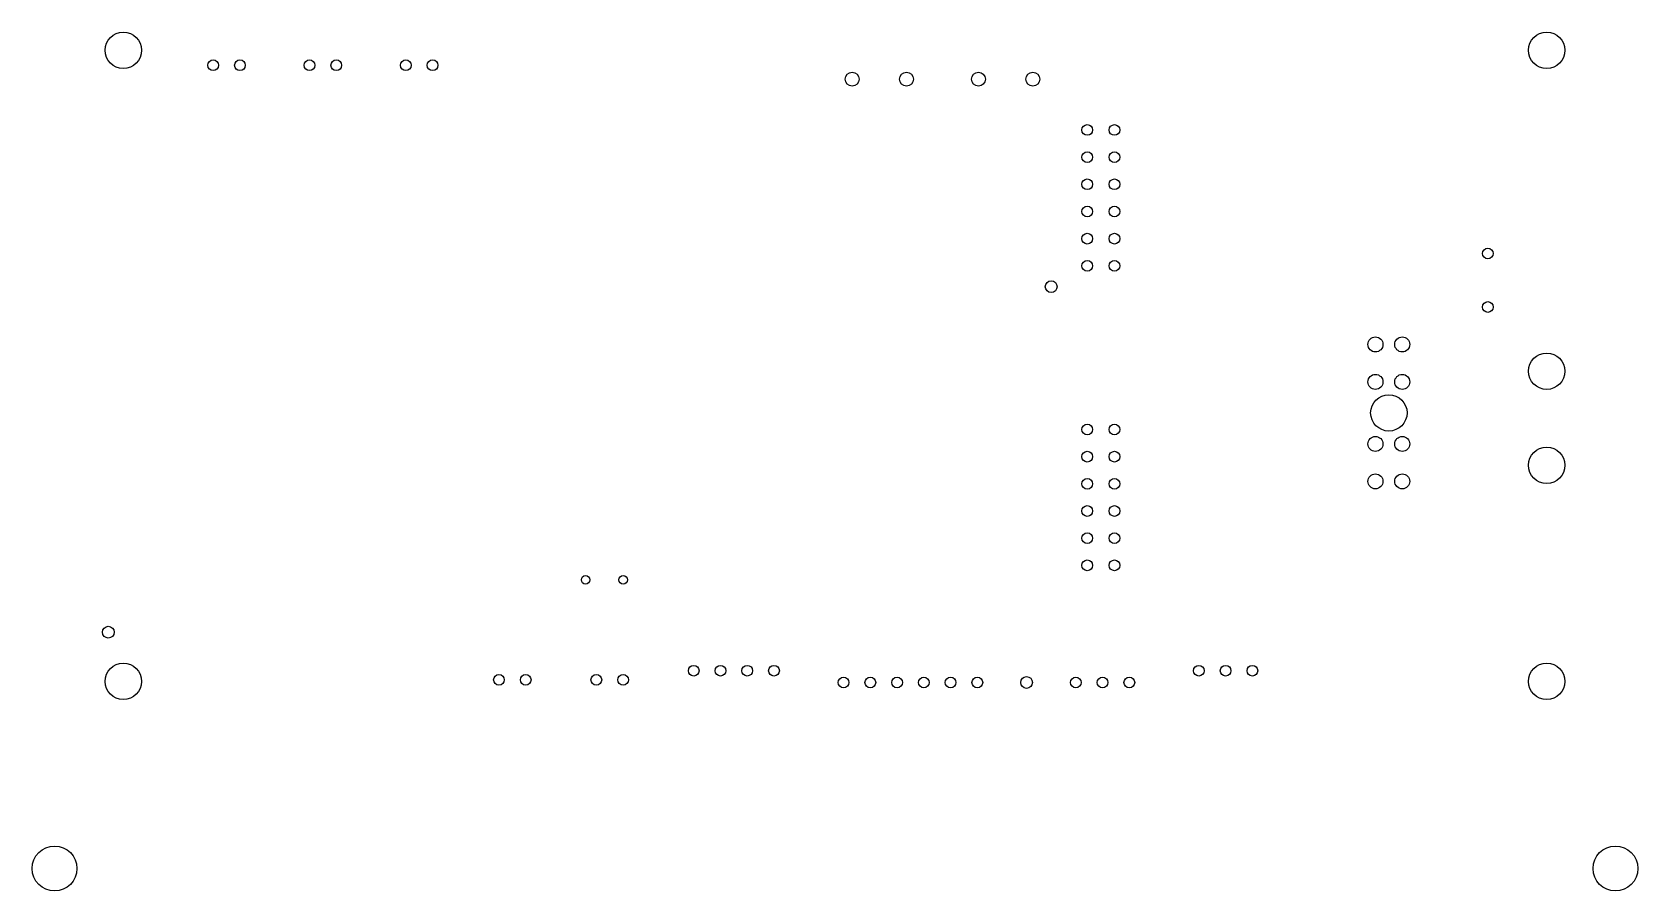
# Model space of a CAD drawing. Header units: millimetres. Extents: x -2 to 148, y -2 to 78.
import ezdxf

# ---------------------------------------------------------------- set-up
doc = ezdxf.new("R2010")
doc.units = ezdxf.units.MM
for name, color, linetype in [('BORE_3.4', 6, 'CONTINUOUS'), ('DOWEL_4.191', 7, 'CONTINUOUS'), ('DRILL_0.8', 1, 'CONTINUOUS'), ('DRILL_1', 2, 'CONTINUOUS'), ('DRILL_1.1', 3, 'CONTINUOUS'), ('DRILL_1.3', 4, 'CONTINUOUS'), ('DRILL_1.4', 5, 'CONTINUOUS')]:
    doc.layers.add(name, color=color, linetype=linetype)

msp = doc.modelspace()

# ---------------------------------------------------------------- linework, layer by layer
at = {"layer": 'BORE_3.4'}
for centre in [(6.4234, 76.49), (139.4234, 76.49), (139.4234, 46.49), (124.6734, 42.59), (139.4234, 37.69), (6.4234, 17.49), (139.4234, 17.49)]:
    msp.add_circle(centre, 1.7, dxfattribs=at)
at = {"layer": 'DOWEL_4.191'}
for centre in [(0, 0), (145.8468, 0)]:
    msp.add_circle(centre, 2.0955, dxfattribs=at)
at = {"layer": 'DRILL_0.8'}
for centre in [(49.6234, 26.99), (53.1234, 26.99)]:
    msp.add_circle(centre, 0.4, dxfattribs=at)
at = {"layer": 'DRILL_1'}
for centre in [(14.8234, 75.09), (17.3234, 75.09), (23.8234, 75.09), (26.3234, 75.09), (32.8234, 75.09), (35.3234, 75.09), (96.4934, 69.04), (99.0334, 69.04), (96.4934, 66.5), (99.0334, 66.5), (96.4934, 63.96), (99.0334, 63.96), (96.4934, 61.42), (99.0334, 61.42), (96.4934, 58.88), (99.0334, 58.88), (133.9234, 57.49), (96.4934, 56.34), (99.0334, 56.34), (133.9234, 52.49), (96.4934, 41.04), (99.0334, 41.04), (96.4934, 38.5), (99.0334, 38.5), (96.4934, 35.96), (99.0334, 35.96), (96.4934, 33.42), (99.0334, 33.42), (96.4934, 30.88), (99.0334, 30.88), (96.4934, 28.34), (99.0334, 28.34), (41.5234, 17.64), (44.0234, 17.64), (50.6234, 17.64), (53.1234, 17.64), (59.7234, 18.49), (62.2234, 18.49), (64.7234, 18.49), (67.2234, 18.49), (106.9234, 18.49), (109.4234, 18.49), (111.9234, 18.49), (73.7234, 17.39), (76.2234, 17.39), (78.7234, 17.39), (81.2234, 17.39), (83.7234, 17.39), (86.2234, 17.39), (95.4234, 17.39), (97.9234, 17.39), (100.4234, 17.39)]:
    msp.add_circle(centre, 0.5, dxfattribs=at)
at = {"layer": 'DRILL_1.1'}
for centre in [(93.1234, 54.39), (5.0234, 22.09), (90.8234, 17.39)]:
    msp.add_circle(centre, 0.55, dxfattribs=at)
at = {"layer": 'DRILL_1.3'}
for centre in [(74.5234, 73.79), (79.6034, 73.79), (86.3234, 73.79), (91.4034, 73.79)]:
    msp.add_circle(centre, 0.65, dxfattribs=at)
at = {"layer": 'DRILL_1.4'}
for centre in [(123.4234, 48.99), (125.9234, 48.99), (123.4234, 45.49), (125.9234, 45.49), (123.4234, 39.69), (125.9234, 39.69), (123.4234, 36.19), (125.9234, 36.19)]:
    msp.add_circle(centre, 0.7, dxfattribs=at)

doc.saveas('drawing.dxf')
